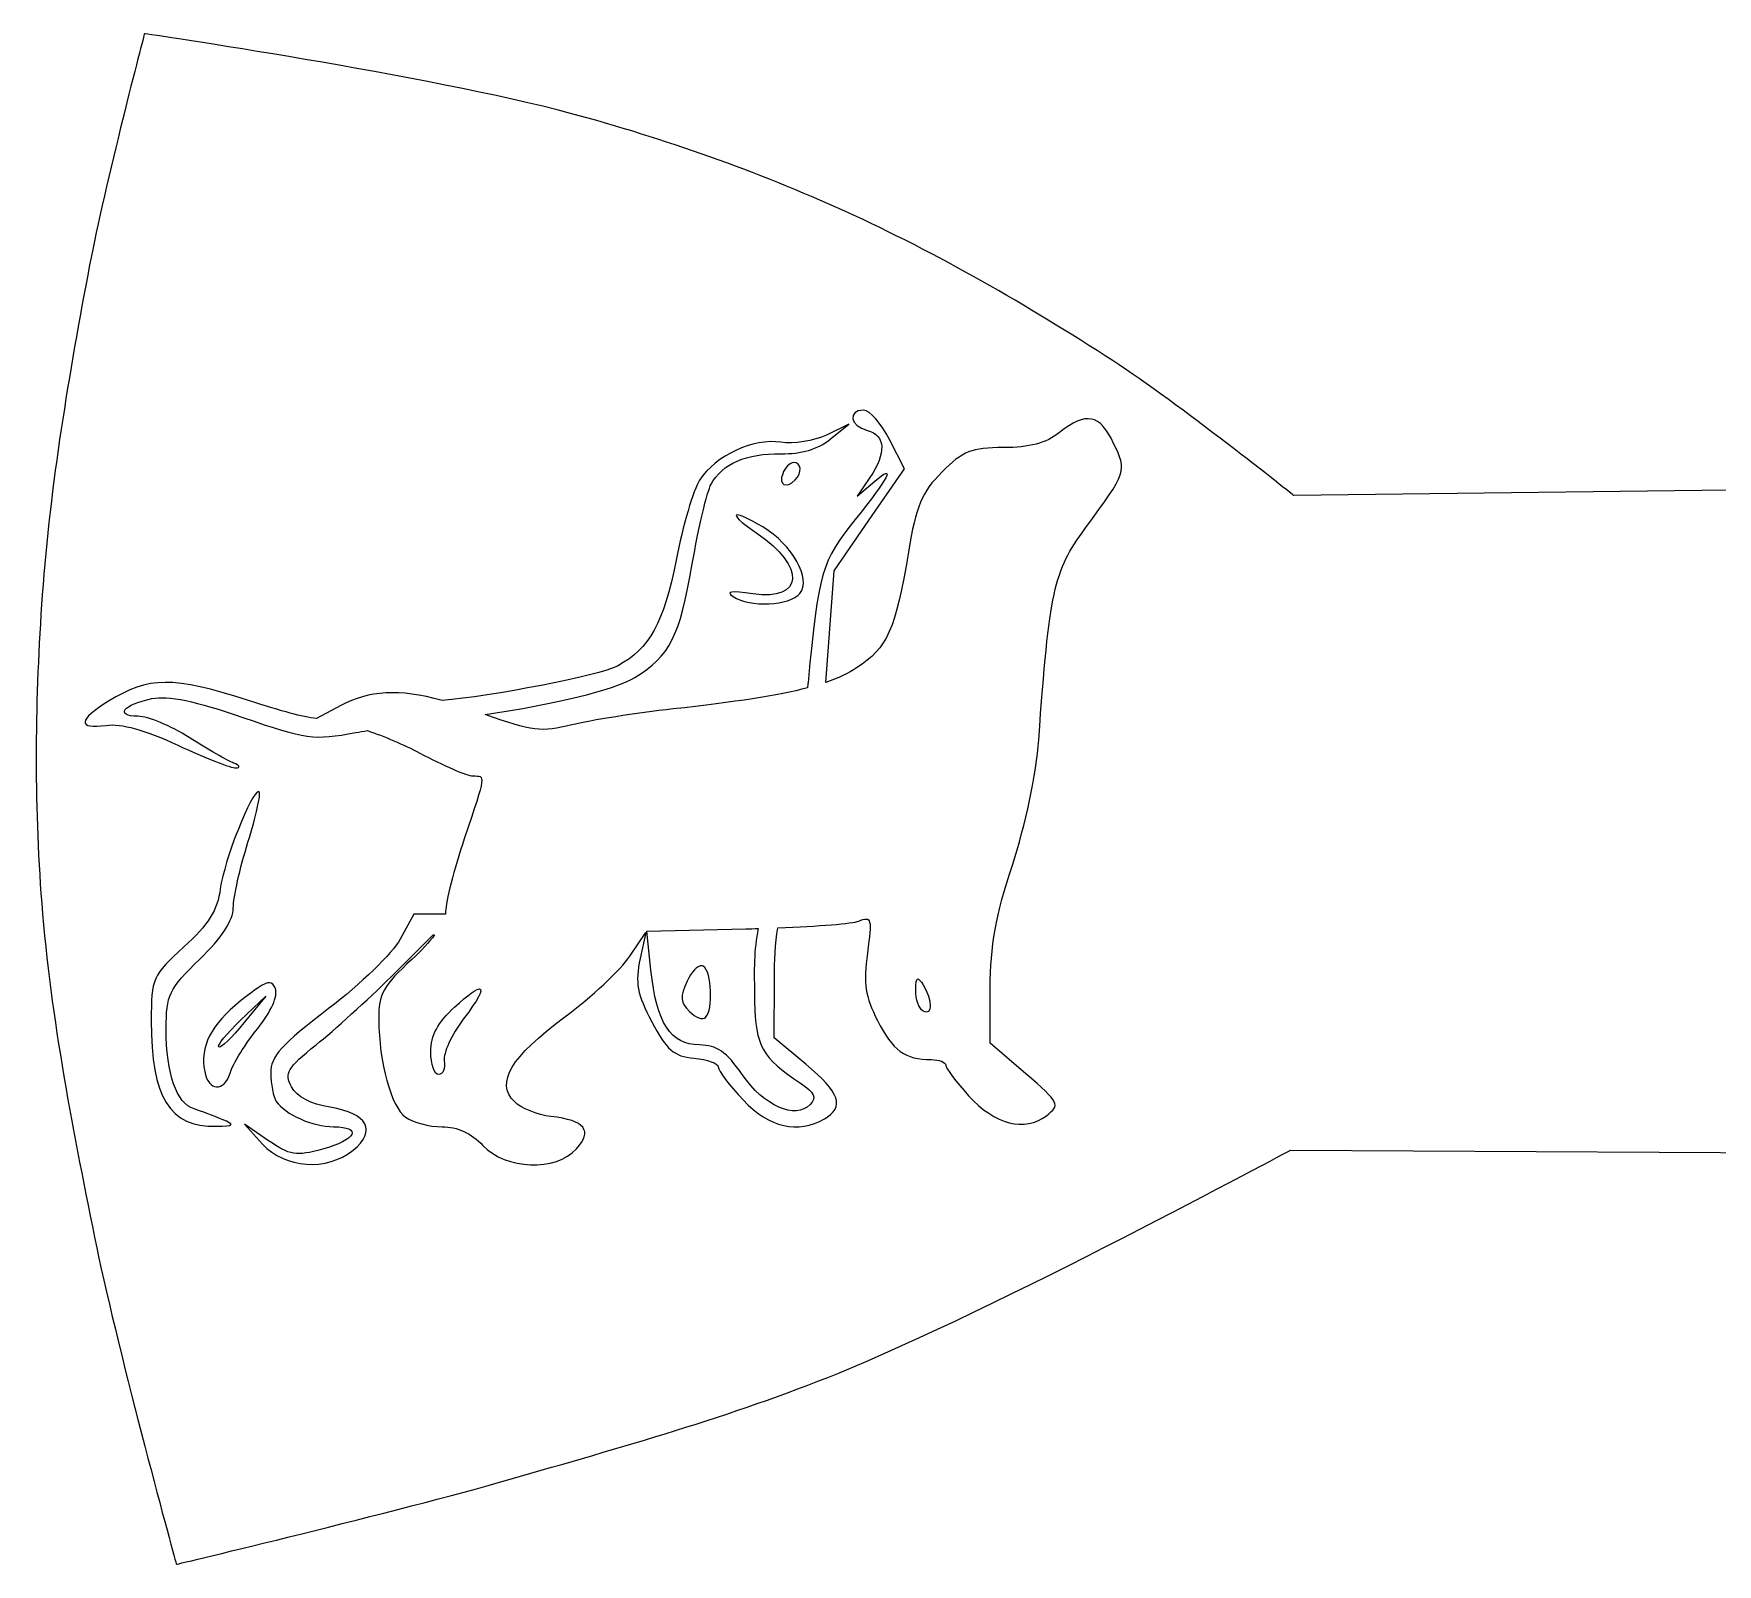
# Model space of a CAD drawing. Extents: x 22 to 290, y 86 to 216.
# Drawn here: x 21.9 to 155.8, y 94.6 to 216.2 of the extents above; entities that cross this region are included whole.
import ezdxf

# ---------------------------------------------------------------- set-up
doc = ezdxf.new("R2010")
doc.units = 0
doc.layers.add('Layer_1', color=7, linetype='CONTINUOUS')

msp = doc.modelspace()

# ---------------------------------------------------------------- linework, layer by layer
at = {"layer": 'Layer_1', "color": 1}
for points in [[(30.715368, 216.238143), (30.715368, 216.238143)], [(191.299812, 180.395921), (122.107966, 179.529408)], [(121.811963, 127.501301), (190.255813, 127.154035)]]:
    msp.add_lwpolyline(points, dxfattribs=at)
at = {"layer": 'Layer_1', "color": 7}
for points in [[(87.889622, 186.312114), (87.889622, 186.311564)], [(87.889622, 186.312114), (87.889622, 186.312114)], [(85.232765, 184.003074), (86.715535, 185.197006), (84.935658, 184.343724)], [(84.878884, 164.685183), (85.552469, 173.560298), (88.344925, 177.613385), (91.137382, 181.666471), (89.952271, 183.989293)], [(82.330617, 182.16036), (82.330617, 182.16036)], [(88.387369, 180.957608), (87.390772, 179.490826), (88.785898, 180.67704)], [(77.844275, 177.990967), (77.844275, 177.990967)], [(46.340669, 162.850188), (44.393225, 161.822721)], [(39.794437, 156.005746), (39.794437, 156.005746)], [(54.644174, 146.276245), (52.127878, 146.276245), (51.049149, 144.27313)], [(50.320442, 141.292708), (53.664115, 144.612677), (53.78373, 144.618742)], [(69.31036, 142.934228), (70.577603, 144.817729), (70.134426, 142.743508)], [(70.983297, 141.827937), (70.65312, 144.929077), (78.525576, 145.100504)], [(79.505638, 145.127513), (79.505638, 145.126963)], [(79.505638, 145.127513), (79.505638, 145.127513)], [(75.019298, 142.165283), (75.019298, 142.165283)], [(40.647716, 140.817562), (40.647716, 140.817562)], [(83.305165, 134.33527), (80.784457, 136.430437), (80.797135, 141.056787)], [(92.196268, 141.11687), (92.196268, 141.11687)], [(38.36348, 137.843755), (40.366047, 139.752613), (40.366047, 139.752613)], [(40.366047, 139.752613), (38.629717, 137.620512)], [(57.368282, 140.324774), (57.368282, 140.324774)], [(100.780895, 133.587822), (97.963632, 136.020334), (97.963632, 140.424545)], [(40.582675, 128.263632), (38.672714, 129.58269), (40.110833, 127.99464)]]:
    msp.add_lwpolyline(points, dxfattribs=at)
at = {"layer": 'Layer_1', "color": 1}
for points in [[(30.715368, 216.238143), (30.715368, 216.238143), (27.533981, 204.048282), (26.359666, 197.864483)], [(64.593611, 209.907436), (53.502422, 212.901757), (30.715368, 216.238143), (30.715368, 216.238143)], [(86.407405, 202.126479), (79.376346, 205.313981), (72.046626, 207.895332), (64.593611, 209.907436)], [(107.739437, 190.232356), (100.904635, 194.65602), (93.822455, 198.764873), (86.407405, 202.126479)], [(26.359666, 197.864483), (24.711533, 189.185642), (23.231533, 180.442547), (22.594314, 171.631597)], [(122.107966, 179.529408), (122.107966, 179.529408), (112.753058, 186.987421), (107.739437, 190.232356)], [(22.594314, 171.631597), (22.005263, 163.486692), (21.909879, 155.27448), (22.549666, 147.133385)], [(22.549666, 147.133385), (23.273752, 137.919591), (25.071888, 128.808425), (26.930725, 119.755075)], [(85.844614, 109.775872), (98.231235, 114.79796), (121.811963, 127.501301), (121.811963, 127.501301)], [(26.930725, 119.755075), (28.669601, 111.286009), (33.255368, 94.600365), (33.255368, 94.600365)], [(59.796937, 101.360468), (68.563546, 103.890308), (77.388853, 106.347521), (85.844614, 109.775872)], [(33.255368, 94.600365), (33.255368, 94.600365), (51.025216, 98.829189), (59.796937, 101.360468)]]:
    msp.add_open_spline(points, degree=3, dxfattribs=at)
at = {"layer": 'Layer_1', "color": 7}
for points in [[(87.889622, 186.311564), (86.586743, 186.311564), (86.826561, 185.062922), (88.198302, 184.704218)], [(89.952271, 183.989293), (89.300535, 185.266856), (88.372335, 186.312114), (87.889622, 186.312114)], [(107.775815, 183.672896), (106.666202, 186.011277), (105.610807, 186.22175), (103.46366, 184.532791)], [(81.307562, 183.771011), (79.116642, 184.102904), (76.132247, 182.712497), (74.856687, 180.765784)], [(84.935658, 184.343724), (83.956996, 183.874502), (82.324606, 183.616946), (81.307562, 183.771011)], [(81.326855, 182.854342), (82.920874, 182.824706), (84.257207, 183.217734), (85.232765, 184.003074)], [(88.198302, 184.704218), (89.646396, 184.325532), (89.717493, 182.914114), (88.387369, 180.957608)], [(103.46366, 184.532791), (102.415487, 183.708307), (101.057236, 183.346577), (99.010391, 183.346577)], [(105.490478, 176.896255), (108.860042, 181.494389), (108.839313, 181.43177), (107.775815, 183.672896)], [(75.770605, 180.433403), (76.640131, 182.058184), (78.585037, 182.90528), (81.326855, 182.854342)], [(82.330617, 182.16036), (82.039279, 182.16036), (81.647487, 181.760045), (81.459697, 181.2707)], [(82.465113, 180.776811), (83.031957, 181.343654), (82.952438, 182.16036), (82.330617, 182.16036)], [(88.785898, 180.67704), (90.510812, 182.143353), (89.910945, 180.968905), (87.223755, 177.62)], [(99.010391, 183.346577), (96.475471, 183.346577), (95.795998, 183.076803), (94.127726, 181.408503)], [(74.856687, 180.765784), (74.363109, 180.012449), (73.520362, 177.148706), (72.984761, 174.402006)], [(81.459697, 181.2707), (81.112761, 180.366629), (81.744656, 180.056382), (82.465113, 180.776811)], [(94.127726, 181.408503), (92.508505, 179.789281), (92.069144, 178.740318), (91.458189, 175.032595)], [(74.268542, 174.105453), (74.769345, 176.977261), (75.44492, 179.824903), (75.770605, 180.433403)], [(77.844275, 177.990967), (77.560895, 177.980807), (78.054211, 177.459709), (79.417994, 176.533004)], [(79.871093, 177.038467), (78.755186, 177.697653), (78.06469, 177.998869), (77.844275, 177.990967)], [(82.837184, 171.753416), (83.769025, 172.876209), (82.207837, 175.658118), (79.871093, 177.038467)], [(87.223755, 177.62), (84.543604, 174.279872), (84.324286, 173.523104), (83.4799, 164.663133)], [(101.816075, 160.114506), (102.663563, 171.949664), (103.003141, 173.502025), (105.490478, 176.896255)], [(79.417994, 176.533004), (83.32917, 173.875289), (83.134615, 171.113756), (79.078997, 171.725303)], [(72.984761, 174.402006), (72.01163, 169.411471), (70.88277, 167.371848), (68.328094, 165.987153)], [(69.693454, 165.072135), (72.519712, 166.815845), (73.24797, 168.25298), (74.268542, 174.105453)], [(91.458189, 175.032595), (90.445943, 168.88952), (89.794588, 167.435249), (87.341162, 165.837222)], [(79.078997, 171.725303), (77.353208, 171.985541), (76.894732, 171.920006), (77.522366, 171.502063)], [(77.522366, 171.502063), (78.847964, 170.6193), (82.020433, 170.769307), (82.837184, 171.753416)], [(38.983048, 163.255329), (32.911827, 165.184318), (31.103889, 165.173007), (27.847947, 163.186981)], [(68.328094, 165.987153), (66.916814, 165.222218), (58.196319, 163.549447), (54.385103, 163.254779)], [(57.800985, 162.142425), (63.256454, 162.929346), (68.122803, 164.103096), (69.693454, 165.072135)], [(83.4799, 164.663133), (83.467171, 164.529359), (83.449902, 164.389642), (83.436353, 164.254684)], [(87.341162, 165.837222), (86.676332, 165.40418), (85.87939, 165.027067), (84.878884, 164.685183)], [(30.217621, 161.993598), (28.297945, 161.993598), (29.034977, 162.943081), (31.307374, 163.397544)], [(31.307374, 163.397544), (32.603705, 163.656821), (34.776585, 163.208209), (38.54428, 161.90375)], [(54.385103, 163.254779), (50.909028, 164.193393), (48.598898, 164.042182), (46.340669, 162.850188)], [(83.436353, 164.254684), (81.057081, 163.632638), (77.717599, 163.120593), (72.755455, 162.574578)], [(27.847947, 163.186981), (25.444712, 161.72109), (25.375907, 160.933208), (27.680929, 161.271507)], [(34.283938, 160.304123), (32.818584, 161.233396), (30.988539, 161.993598), (30.217621, 161.993598)], [(44.393225, 161.822721), (43.22951, 161.924124), (41.797735, 162.361023), (38.983048, 163.255329)], [(64.68401, 161.306785), (62.29624, 160.712453), (61.540063, 160.790807), (57.800985, 162.142425)], [(72.755455, 162.574578), (69.819497, 162.251518), (66.187549, 161.681012), (64.68401, 161.306785)], [(27.680929, 161.271507), (28.839168, 161.44149), (30.790687, 160.899146), (33.382701, 159.686211)], [(38.54428, 161.90375), (43.609576, 160.150049), (44.142152, 160.078413), (47.528536, 160.698794)], [(47.528536, 160.698794), (47.802292, 160.748945), (48.13431, 160.803143), (48.444105, 160.85589)], [(48.444105, 160.85589), (49.765695, 160.409414), (51.351612, 159.739724), (52.604678, 159.071055)], [(33.382701, 159.686211), (35.549942, 158.672018), (37.626324, 157.863016), (37.997474, 157.888699)], [(37.810612, 158.2751), (37.336366, 158.46179), (35.749292, 159.374822), (34.283938, 160.304123)], [(99.725316, 150.173889), (100.75142, 153.287618), (101.624418, 157.437995), (101.816075, 160.114506)], [(37.997474, 157.888699), (38.368597, 157.914381), (38.284887, 158.088382), (37.810612, 158.2751)], [(52.604678, 159.071055), (54.482613, 158.06894), (56.381935, 157.248737), (56.825334, 157.248737)], [(56.825334, 157.248737), (57.859227, 157.248737), (57.883501, 157.433802), (56.147891, 152.263547)], [(39.794437, 156.005746), (39.245571, 156.077176), (37.058301, 150.584756), (36.749522, 148.28267)], [(38.945563, 151.980772), (39.584825, 154.0347), (39.988357, 155.834976), (39.842392, 155.980941)], [(39.842392, 155.980941), (39.828224, 155.995052), (39.812217, 156.002924), (39.794437, 156.005746)], [(37.78305, 146.764072), (37.78305, 147.579666), (38.30633, 149.926843), (38.945563, 151.980772)], [(56.147891, 152.263547), (55.332353, 149.834093), (54.665121, 147.237135), (54.665121, 146.492323)], [(97.963632, 140.424545), (97.963632, 143.712575), (98.41002, 146.182618), (99.725316, 150.173889)], [(36.749522, 148.28267), (36.52095, 146.578668), (35.811818, 145.447358), (33.852886, 143.664589)], [(35.114066, 142.687284), (36.873948, 144.397692), (37.78305, 145.786341), (37.78305, 146.764072)], [(54.665121, 146.492323), (54.665121, 146.424392), (54.656874, 146.351429), (54.644174, 146.276245)], [(87.50377, 145.716211), (88.524608, 146.125321), (88.578171, 145.929154), (88.198853, 143.17125)], [(53.78373, 144.618742), (53.335561, 144.02235), (52.736561, 143.367115), (51.996687, 142.687834)], [(78.525576, 145.100504), (78.856256, 145.107842), (79.179728, 145.1182), (79.505638, 145.127513)], [(79.505638, 145.126963), (79.168213, 143.350176), (79.178221, 142.059249), (79.233339, 139.30668)], [(80.797135, 141.056787), (80.801481, 142.609292), (80.880328, 143.906563), (81.076049, 145.18043)], [(81.076049, 145.18043), (84.336399, 145.307514), (87.018292, 145.521647), (87.50377, 145.716211)], [(33.852886, 143.664589), (31.348587, 141.385475), (31.258868, 141.182724), (31.258868, 137.799105)], [(51.049149, 144.27313), (50.455974, 143.171504), (47.895555, 140.690415), (45.359506, 138.759874)], [(32.445082, 137.144262), (32.445082, 139.859832), (32.656391, 140.298724), (35.114066, 142.687284)], [(51.996687, 142.687834), (49.697028, 140.57653), (49.329899, 139.916923), (49.342034, 137.919269)], [(64.133897, 138.098416), (66.242322, 139.660629), (68.571785, 141.836751), (69.31036, 142.934228)], [(70.134426, 142.743508), (69.718007, 140.793802), (69.874565, 139.94048), (71.05716, 137.702091)], [(75.019298, 142.165283), (74.685175, 142.187155), (74.197927, 141.690094), (73.860643, 140.949853)], [(75.15214, 142.12339), (75.111528, 142.148367), (75.067022, 142.162179), (75.019298, 142.165283)], [(75.33349, 138.057626), (75.956835, 138.68097), (75.821684, 141.709596), (75.15214, 142.12339)], [(88.198853, 143.17125), (87.869192, 140.774139), (88.026677, 139.715478), (88.99536, 137.816744)], [(40.647716, 140.817562), (40.265898, 140.824843), (39.621164, 140.384949), (38.365134, 139.375581)], [(41.126173, 140.347924), (41.011167, 140.647616), (40.876796, 140.813328), (40.647716, 140.817562)], [(44.363459, 135.881981), (45.800732, 137.031726), (48.481369, 139.466646), (50.320442, 141.292708)], [(74.847317, 135.873711), (72.536623, 135.902809), (71.433444, 137.60307), (70.983297, 141.827937)], [(73.860643, 140.949853), (73.29126, 139.700173), (73.325516, 139.246496), (74.041993, 138.530018)], [(92.041376, 140.232171), (92.045496, 140.826446), (92.082053, 141.110661), (92.196268, 141.11687)], [(92.196268, 141.11687), (92.28514, 141.121724), (92.421165, 140.958179), (92.625664, 140.641723)], [(92.625664, 140.641723), (93.380806, 139.473239), (93.380806, 138.099135), (92.625664, 138.565846)], [(38.365134, 139.375581), (35.988879, 137.465981), (35.120171, 135.761531), (35.506533, 133.768619)], [(39.721674, 137.19277), (40.800836, 138.53564), (41.349044, 139.767167), (41.126173, 140.347924)], [(55.373434, 138.880039), (56.459199, 139.871711), (57.132175, 140.341989), (57.368282, 140.324774)], [(57.368282, 140.324774), (57.67184, 140.302506), (57.25364, 139.474571), (56.061901, 137.912104)], [(79.233339, 139.30668), (79.304233, 135.766512), (79.795096, 134.894273), (82.873012, 132.839269)], [(92.625664, 138.565846), (92.299443, 138.767438), (92.036296, 139.517443), (92.041376, 140.232171)], [(45.359506, 138.759874), (41.595847, 135.894839), (40.750623, 134.955295), (40.75796, 133.6457)], [(49.342034, 137.919269), (49.363201, 134.452649), (50.316872, 130.983517), (51.484059, 130.130049)], [(53.479457, 135.337379), (53.479457, 136.61943), (54.033838, 137.656521), (55.373434, 138.880039)], [(56.061901, 137.912104), (55.132712, 136.693863), (54.455328, 135.208257), (54.556533, 134.610877)], [(60.126564, 131.368076), (58.618397, 132.876272), (59.828455, 134.908345), (64.133897, 138.098416)], [(74.041993, 138.530018), (74.527049, 138.044935), (75.108277, 137.832384), (75.33349, 138.057626)], [(31.258868, 137.799105), (31.258868, 131.708749), (32.723376, 129.323749), (36.409424, 129.412366)], [(34.660417, 130.790954), (33.257095, 131.234495), (32.445082, 133.563285), (32.445082, 137.144262)], [(36.627153, 135.711654), (36.480764, 135.834477), (37.262108, 136.794001), (38.36348, 137.843755)], [(38.629717, 137.620512), (37.674733, 136.447935), (36.773513, 135.588831), (36.627153, 135.711654)], [(37.520674, 133.631368), (37.757825, 134.37858), (38.748121, 135.981331), (39.721674, 137.19277)], [(71.05716, 137.702091), (72.243651, 135.456251), (72.801336, 134.976352), (74.407999, 134.82144)], [(88.99536, 137.816744), (90.216056, 135.423951), (91.197009, 134.710645), (93.267279, 134.710645)], [(42.413812, 132.550985), (41.82789, 133.64581), (42.057534, 134.037317), (44.363459, 135.881981)], [(54.110049, 133.524432), (53.763339, 133.524432), (53.479457, 134.340345), (53.479457, 135.337379)], [(78.246661, 133.516716), (76.983717, 135.342947), (76.243696, 135.856214), (74.847317, 135.873711)], [(54.556533, 134.610877), (54.657738, 134.013469), (54.456759, 133.524432), (54.110049, 133.524432)], [(74.407999, 134.82144), (75.468195, 134.719219), (76.335599, 134.404835), (76.335599, 134.1225)], [(76.335599, 134.1225), (76.335599, 133.840193), (77.235036, 132.655983), (78.333755, 131.490998)], [(84.787935, 130.013189), (86.411898, 130.959057), (86.030985, 132.069675), (83.305165, 134.33527)], [(93.267279, 134.710645), (93.893022, 134.710645), (94.41248, 134.510474), (94.422076, 134.265815)], [(94.422076, 134.265815), (94.431671, 134.021157), (95.252184, 132.927438), (96.245494, 131.834956)], [(35.506533, 133.768619), (35.812942, 132.188315), (37.036211, 132.10497), (37.520674, 133.631368)], [(40.75796, 133.6457), (40.762758, 132.763275), (40.963099, 131.747431), (41.202791, 131.388472)], [(45.494552, 130.923799), (43.913092, 131.176698), (42.848349, 131.73906), (42.413812, 132.550985)], [(83.645265, 131.132708), (82.475284, 129.917601), (79.970926, 131.023395), (78.246661, 133.516716)], [(82.873012, 132.839269), (84.010063, 132.08012), (84.18519, 131.693427), (83.645265, 131.132708)], [(102.426824, 130.24911), (103.561103, 131.126144), (103.50925, 131.231802), (100.780895, 133.587822)], [(41.202791, 131.388472), (41.897452, 130.348116), (44.099291, 129.372127), (45.75142, 129.372127)], [(63.034774, 130.188477), (61.95883, 130.313728), (60.649973, 130.844667), (60.126564, 131.368076)], [(78.333755, 131.490998), (80.412773, 129.28656), (82.657603, 128.772399), (84.787935, 130.013189)], [(96.245494, 131.834956), (98.31915, 129.554318), (100.72858, 128.936071), (102.426824, 130.24911)], [(36.89339, 129.955864), (36.240949, 130.232781), (35.236206, 130.608949), (34.660417, 130.790954)], [(36.409424, 129.412366), (37.872492, 129.447531), (37.932589, 129.514836), (36.89339, 129.955864)], [(47.306397, 127.500201), (49.208377, 129.040287), (48.462627, 130.449186), (45.494552, 130.923799)], [(51.484059, 130.130049), (52.053668, 129.713545), (53.356493, 129.372677), (54.379041, 129.372677)], [(65.058284, 127.607135), (66.382923, 129.070824), (65.755001, 129.871739), (63.034774, 130.188477)], [(45.75142, 129.372127), (48.079414, 129.372127), (47.561895, 128.309287), (44.882703, 127.587842)], [(54.379041, 129.372677), (55.595277, 129.372677), (56.719916, 128.859936), (57.631211, 127.88991)], [(40.110833, 127.99464), (41.861458, 126.061107), (45.242223, 125.82874), (47.306397, 127.500201)], [(44.882703, 127.587842), (42.768633, 127.0186), (42.271716, 127.096897), (40.582675, 128.263632)], [(57.631211, 127.88991), (59.446098, 125.958043), (63.428564, 125.806303), (65.058284, 127.607135)]]:
    msp.add_open_spline(points, degree=3, dxfattribs=at)

doc.saveas('drawing.dxf')
